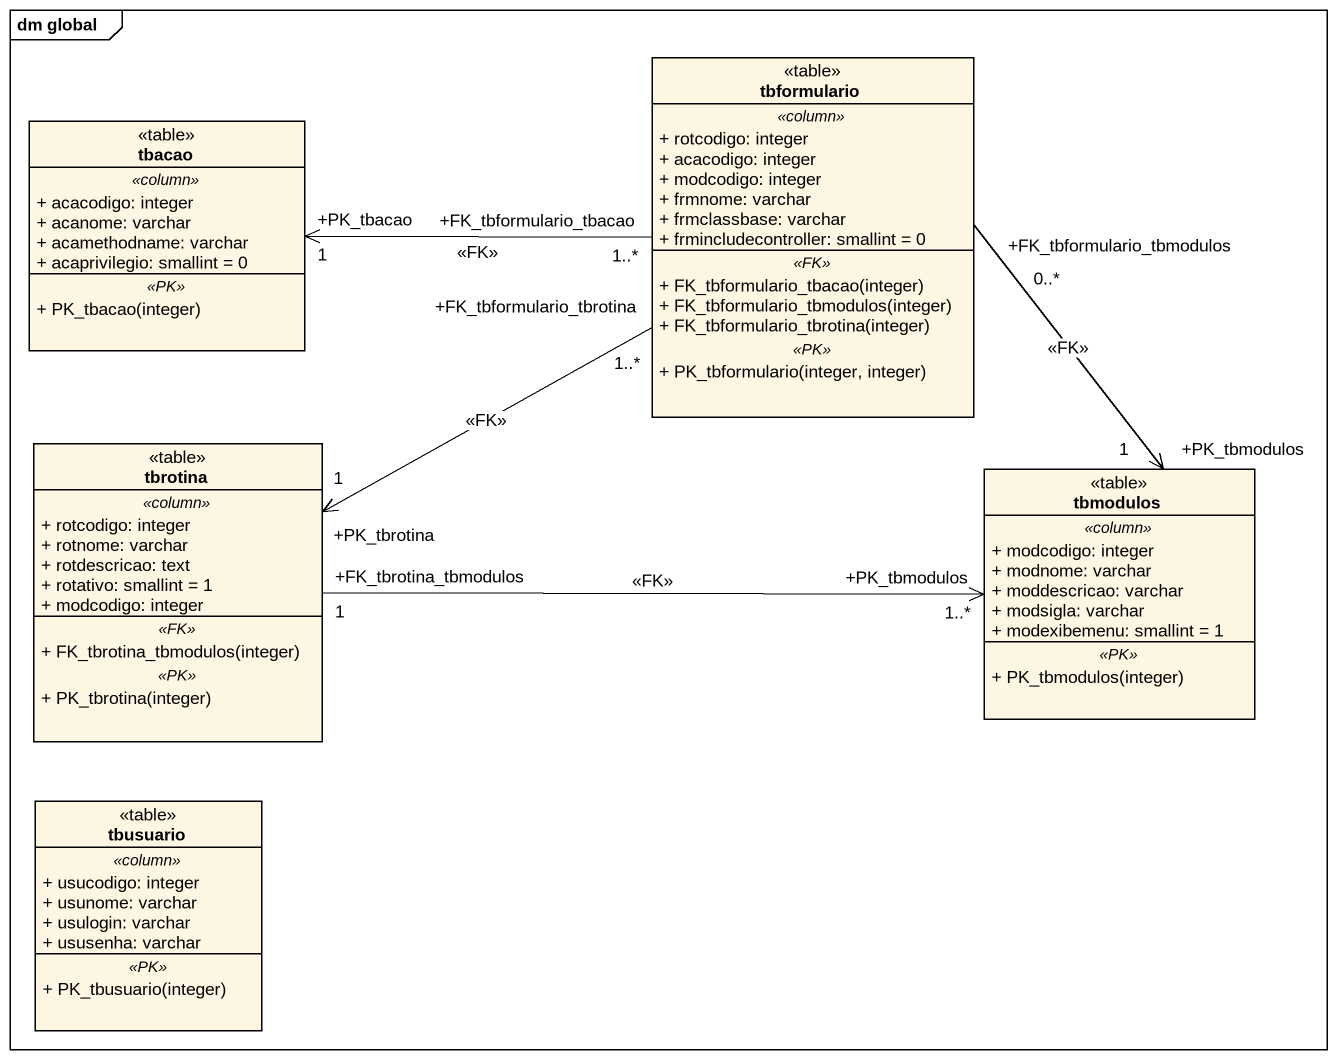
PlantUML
@startuml
mainframe dm global
hide circle
hide empty members
skinparam classAttributeIconSize 0
class tbformulario <<table>> {
  .. <<column>> ..
  + rotcodigo: integer
  + acacodigo: integer
  + modcodigo: integer
  + frmnome: varchar
  + frmclassbase: varchar
  + frmincludecontroller: smallint = 0
  .. <<FK>> ..
  + FK_tbformulario_tbacao(integer)
  + FK_tbformulario_tbmodulos(integer)
  + FK_tbformulario_tbrotina(integer)
  .. <<PK>> ..
  + PK_tbformulario(integer, integer)
}
class tbacao <<table>> {
  .. <<column>> ..
  + acacodigo: integer
  + acanome: varchar
  + acamethodname: varchar
  + acaprivilegio: smallint = 0
  .. <<PK>> ..
  + PK_tbacao(integer)
}
class tbrotina <<table>> {
  .. <<column>> ..
  + rotcodigo: integer
  + rotnome: varchar
  + rotdescricao: text
  + rotativo: smallint = 1
  + modcodigo: integer
  .. <<FK>> ..
  + FK_tbrotina_tbmodulos(integer)
  .. <<PK>> ..
  + PK_tbrotina(integer)
}
class tbmodulos <<table>> {
  .. <<column>> ..
  + modcodigo: integer
  + modnome: varchar
  + moddescricao: varchar
  + modsigla: varchar
  + modexibemenu: smallint = 1
  .. <<PK>> ..
  + PK_tbmodulos(integer)
}
class tbusuario <<table>> {
  .. <<column>> ..
  + usucodigo: integer
  + usunome: varchar
  + usulogin: varchar
  + ususenha: varchar
  .. <<PK>> ..
  + PK_tbusuario(integer)
}
tbformulario "+FK_tbformulario_tbacao\n1..*" -left-> "+PK_tbacao\n1" tbacao : <<FK>>
tbformulario "+FK_tbformulario_tbrotina\n1..*" -left-> "+PK_tbrotina\n1" tbrotina : <<FK>>
tbformulario "+FK_tbformulario_tbmodulos\n0..*" --> "+PK_tbmodulos\n1" tbmodulos : <<FK>>
tbrotina "+FK_tbrotina_tbmodulos\n1" -right-> "+PK_tbmodulos\n1..*" tbmodulos : <<FK>>
@enduml
